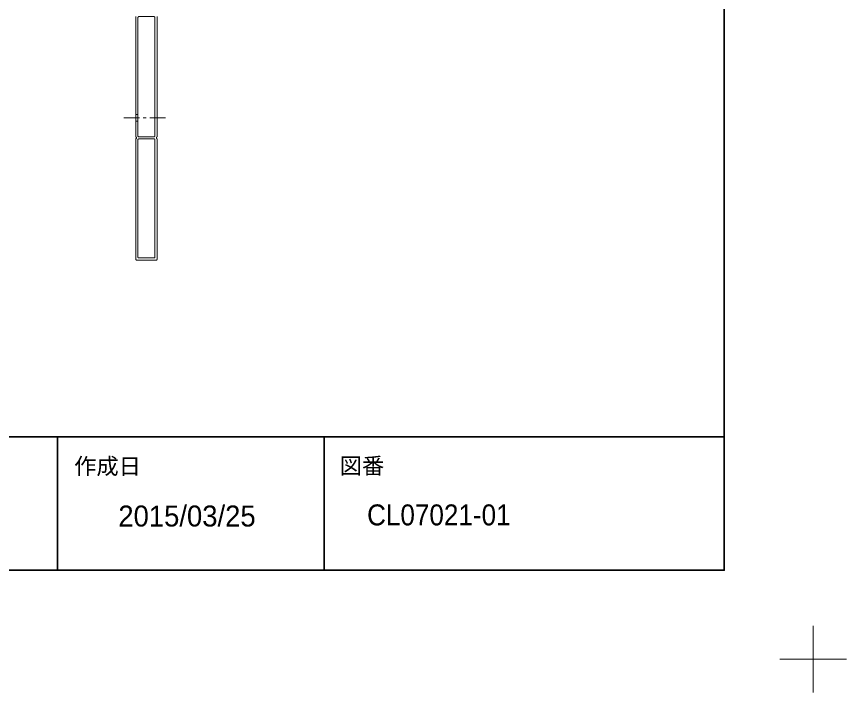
# Model space of a CAD drawing. Units: millimetres, scale not verified. Extents: x -1516 to 1516, y -761 to 761.
# Drawn here: x 155.1 to 621.9, y -761.2 to -381 of the extents above; entities that cross this region are included whole.
import ezdxf
from ezdxf.enums import TextEntityAlignment as Align

# ---------------------------------------------------------------- set-up
doc = ezdxf.new("R2010")
doc.units = ezdxf.units.MM
doc.header["$LTSCALE"] = 5
doc.linetypes.add('USER1', pattern=[1.11, 0.71, -0.4])
doc.linetypes.add('USER2', pattern=[2.91, 1.76, -0.4, 0.35, -0.4])
doc.layers.add('0-0_1図面枠', color=7, linetype='Continuous', lineweight=20)
doc.layers.add('0-1_3一般', color=7, linetype='Continuous', lineweight=15)
doc.styles.add('ＭＳ Ｐゴシック', font='')
doc.styles.get('ＭＳ Ｐゴシック').set_extended_font_data('MS PGothic')

# ---------------------------------------------------------------- blocks, each defined once
blk = doc.blocks.new('グループ')
at = {"layer": '0-0_1図面枠', "lineweight": 15}
for p, q in [((5250, -3618.75), (5250, -3806.25)), ((5343.75, -3712.5), (5156.25, -3712.5))]:
    blk.add_line(p, q, dxfattribs=at)
blk = doc.blocks.new('グループ-2')
at = {"layer": '0-0_1図面枠', "lineweight": 35}
for p, q in [((-5000, -3087.5), (5000, -3087.5)), ((3125, -3087.5), (3125, -3462.5)), ((3875, -3087.5), (3875, -3462.5))]:
    blk.add_line(p, q, dxfattribs=at)
blk.add_lwpolyline([(-5000, 3462.5), (5000, 3462.5), (5000, -3462.5), (-5000, -3462.5)], close=True, dxfattribs=at)
blk = doc.blocks.new('図面枠')
at = {"layer": '0-0_1図面枠'}
for name in ['グループ', 'グループ-2']:
    blk.add_blockref(name, (0, 0), dxfattribs=at)
at = {"layer": '0-0_1図面枠', "style": 'ＭＳ Ｐゴシック'}
for s, p in [('作成日', (3171.87, -3206.45)), ('図番', (3918.74, -3205.26))]:
    blk.add_text(s, height=45.86, dxfattribs=at).set_placement(p, align=Align.BOTTOM_LEFT)

msp = doc.modelspace()

# ---------------------------------------------------------------- linework, layer by layer
at = {"layer": '0-1_3一般'}
for p, q in [((222.125, -380.966), (222.125, -448.634)), ((223.325, -381.5), (223.325, -448.1)), ((223.825, -381), (232.425, -381)), ((232.925, -448.1), (232.925, -381.5)), ((234.125, -448.634), (234.125, -380.966)), ((222.125, -449.766), (222.125, -517.5)), ((223.325, -450.3), (223.325, -516.3)), ((232.425, -448.6), (223.825, -448.6)), ((223.825, -449.8), (232.425, -449.8)), ((232.925, -516.3), (232.925, -450.3)), ((234.125, -517.5), (234.125, -449.766)), ((222.625, -518), (233.625, -518)), ((223.825, -516.8), (232.425, -516.8))]:
    msp.add_line(p, q, dxfattribs=at)
at = {"layer": '0-1_3一般', "linetype": 'USER1'}
for p, q in [((222.125, -380.966), (222.125, -448.634)), ((223.325, -381.5), (223.325, -448.1)), ((223.825, -381), (232.425, -381)), ((232.925, -448.1), (232.925, -381.5)), ((234.125, -448.634), (234.125, -380.966)), ((222.125, -439.85), (222.125, -436.15)), ((222.125, -436.15), (222.125, -439.85)), ((223.325, -436.15), (222.125, -436.15)), ((223.325, -436.15), (222.125, -436.15)), ((223.325, -439.85), (223.325, -436.15)), ((223.325, -439.85), (223.325, -436.15)), ((222.125, -439.85), (223.325, -439.85)), ((222.125, -439.85), (223.325, -439.85)), ((222.125, -449.766), (222.125, -517.5)), ((223.325, -450.3), (223.325, -516.3)), ((232.425, -448.6), (223.825, -448.6)), ((223.825, -449.8), (232.425, -449.8)), ((232.925, -516.3), (232.925, -450.3)), ((234.125, -517.5), (234.125, -449.766)), ((222.625, -518), (233.625, -518)), ((223.825, -516.8), (232.425, -516.8))]:
    msp.add_line(p, q, dxfattribs=at)
at = {"layer": '0-1_3一般', "linetype": 'USER2'}
msp.add_line((215.468, -438), (240.468, -438), dxfattribs=at)
at = {"layer": '0-1_3一般'}
for centre, radius, start, end in [((223.825, -381.5), 0.5, 90, 180), ((232.425, -381.5), 0.5, 0, 90), ((223.825, -448.1), 0.5, 180, 270), ((232.425, -448.1), 0.5, 270, 0), ((221.925, -449.2), 0.6, 289.47122, 70.52878), ((223.825, -450.3), 0.5, 90, 180), ((232.425, -450.3), 0.5, 0, 90), ((234.325, -449.2), 0.6, 109.47122, 250.52878), ((222.625, -517.5), 0.5, 180, 270), ((223.825, -516.3), 0.5, 180, 270), ((232.425, -516.3), 0.5, 270, 0), ((233.625, -517.5), 0.5, 270, 0)]:
    msp.add_arc(centre, radius, start, end, dxfattribs=at)
at = {"layer": '0-1_3一般', "linetype": 'USER1'}
for centre, radius, start, end in [((223.825, -381.5), 0.5, 90, 180), ((232.425, -381.5), 0.5, 0, 90), ((223.825, -448.1), 0.5, 180, 270), ((232.425, -448.1), 0.5, 270, 0), ((221.925, -449.2), 0.6, 289.47122, 70.52878), ((223.825, -450.3), 0.5, 90, 180), ((232.425, -450.3), 0.5, 0, 90), ((234.325, -449.2), 0.6, 109.47122, 250.52878), ((222.625, -517.5), 0.5, 180, 270), ((223.825, -516.3), 0.5, 180, 270), ((232.425, -516.3), 0.5, 270, 0), ((233.625, -517.5), 0.5, 270, 0)]:
    msp.add_arc(centre, radius, start, end, dxfattribs=at)

# ---------------------------------------------------------------- block references
at = {"layer": '0-0_1図面枠', "xscale": 0.2, "yscale": 0.2}
msp.add_blockref('図面枠', (-446.875, 0), dxfattribs=at)

# ---------------------------------------------------------------- texts
at = {"layer": '0-0_1図面枠', "style": 'ＭＳ Ｐゴシック'}
msp.add_text('2015/03/25', height=11.8, dxfattribs=at).set_placement((212.32, -671.436), align=Align.BOTTOM_LEFT)
at = {"layer": '0-0_1図面枠', "style": 'ＭＳ Ｐゴシック', "width": 0.95}
msp.add_text('CL07021-01', height=11.8, dxfattribs=at).set_placement((352.255, -670.816), align=Align.BOTTOM_LEFT)

doc.saveas('drawing.dxf')
